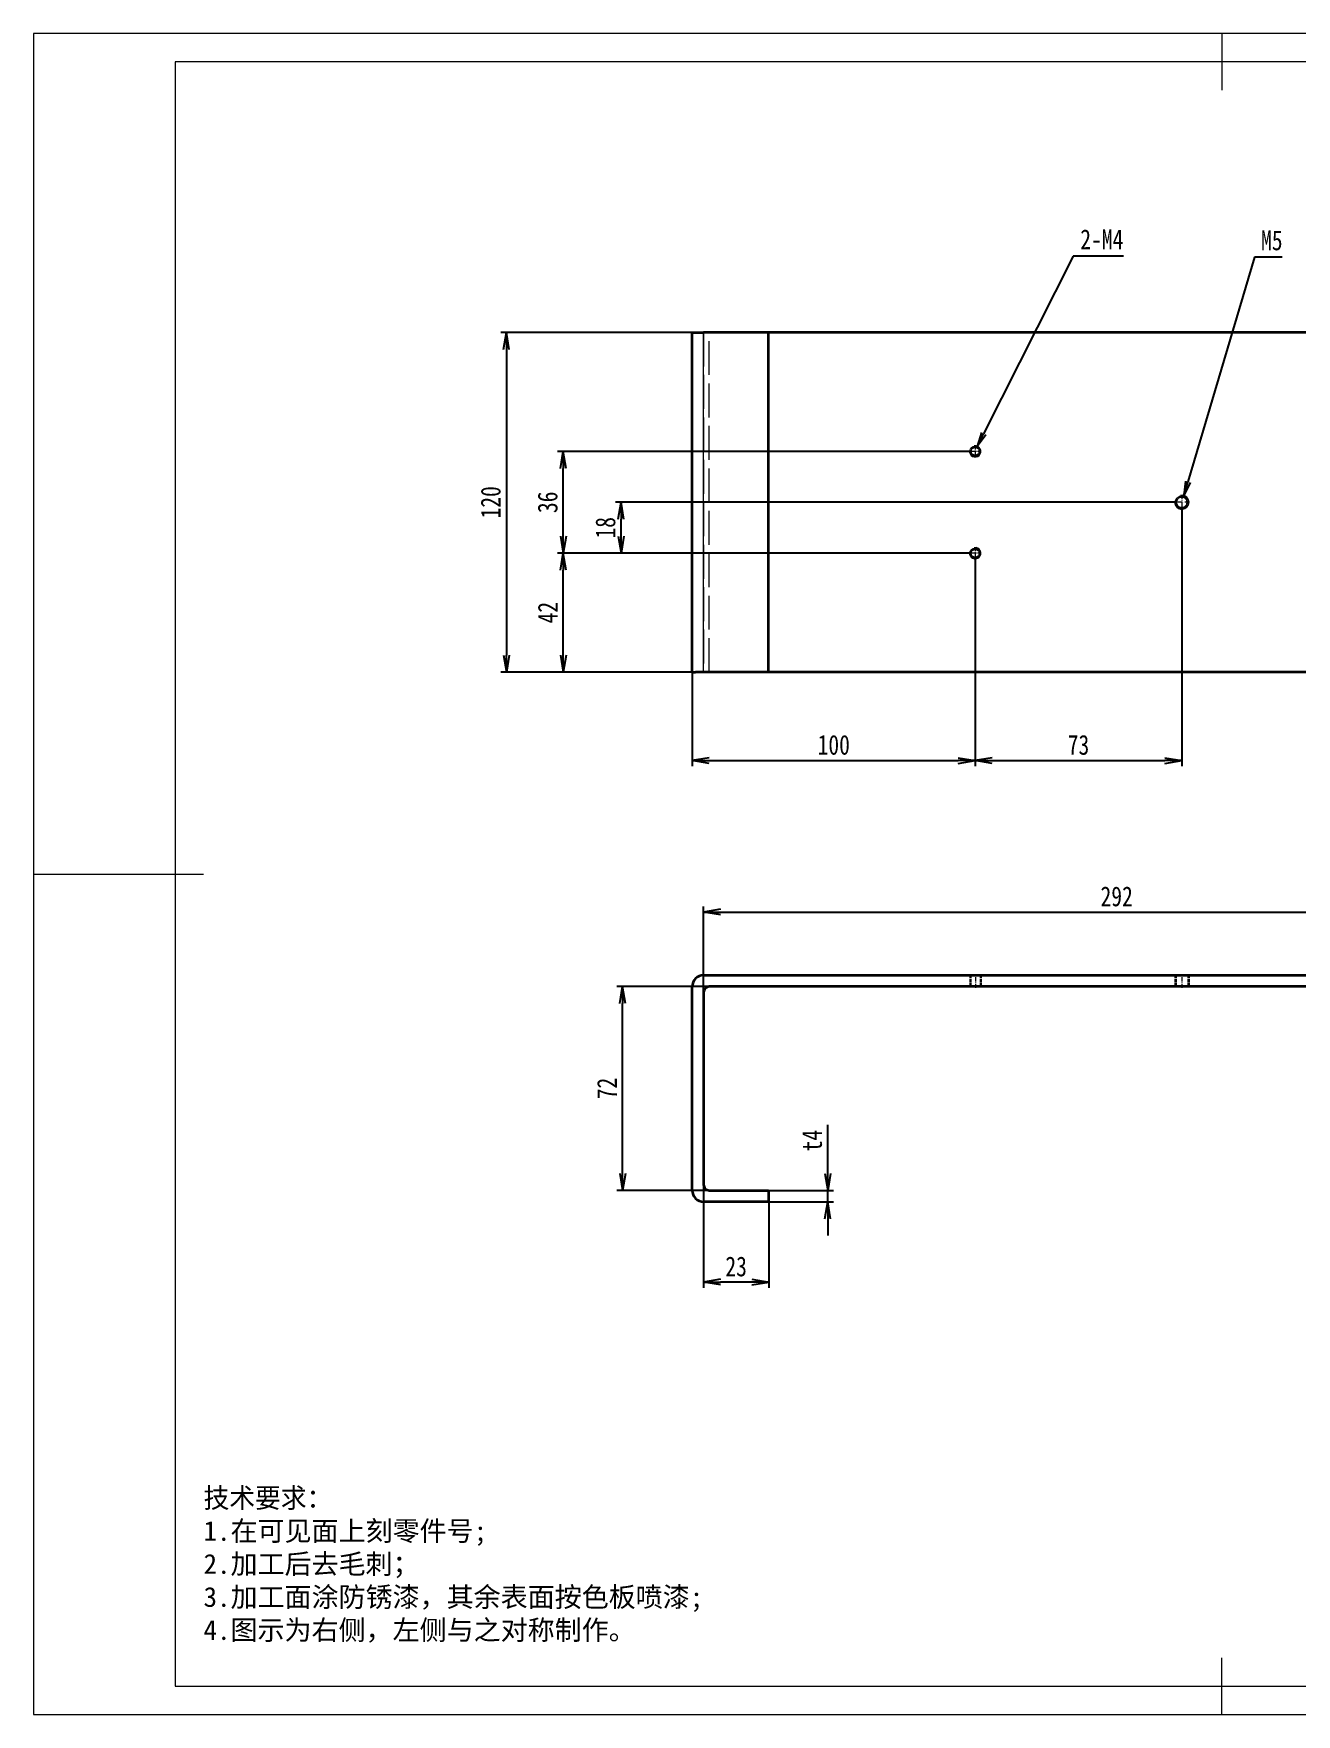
# Model space of a CAD drawing. Header units: millimetres. Extents: x -15766 to 80009, y -9701 to 15159.
# Drawn here: x -2400 to -1954, y 13254 to 13848 of the extents above; entities that cross this region are included whole.
import ezdxf

# ---------------------------------------------------------------- set-up
doc = ezdxf.new("R2010")
doc.units = ezdxf.units.MM
for name, pattern in [('CENTER-HOKUTO_1', [16, 13, -1, 1, -1]), ('DASHDOT', [18.5, 12, -3, 0.5, -3]), ('DASHED', [15, 12, -3]), ('HIDDEN-HOKUTO_1', [2, 1, -1])]:
    doc.linetypes.add(name, pattern=pattern)
doc.layers.get('DEFPOINTS').update_dxf_attribs({"lineweight": 18})
for name, color, linetype, lineweight in [('AM_7', 2, 'CENTER-HOKUTO_1', 18), ('AM_HID', 1, 'HIDDEN-HOKUTO_1', 18), ('AM_VIS', 7, 'Continuous', 18), ('CDRAFT0', 7, 'Continuous', 18), ('DIM', 253, 'Continuous', 20), ('title_frame', 7, 'Continuous', 18), ('word_dim', 9, 'Continuous', 18), ('粗实线层_1', 7, 'Continuous', 15)]:
    doc.layers.add(name, color=color, linetype=linetype, lineweight=lineweight)
doc.styles.add('DIM', font='', dxfattribs={"width": 0.8})
doc.styles.get('DIM').set_extended_font_data('NSimSun')
doc.dimstyles.new('1-2', dxfattribs={"dimscale": 2, "dimtxt": 3.5, "dimasz": 3, "dimexe": 1, "dimexo": 0, "dimgap": 1, "dimtad": 1, "dimdsep": 46, "dimtxsty": 'DIM', "dimblk": 'OPEN', "dimcen": 0, "dimdle": 6, "dimclrd": 256, "dimclre": 256, "dimclrt": 3, "dimazin": 2, "dimtfac": 0.707107, "dimtmove": 0, "dimatfit": 3, "dimfxl": 0, "dimfrac": 2, "dimtolj": 1, "dimarcsym": 0})
doc.dimstyles.new('1-2$3', dxfattribs={"dimscale": 2, "dimtxt": 3.5, "dimasz": 2.5, "dimexe": 1, "dimexo": 0.625, "dimgap": 1.2, "dimtad": 1, "dimtih": 1, "dimtoh": 1, "dimdsep": 46, "dimtxsty": 'DIM', "dimblk": 'OPEN', "dimcen": 0, "dimdle": 5, "dimclrd": 256, "dimclre": 256, "dimclrt": 3, "dimazin": 2, "dimtfac": 0.5, "dimtofl": 0, "dimtmove": 0, "dimatfit": 3, "dimfxl": 0, "dimtolj": 1, "dimarcsym": 0})

# ---------------------------------------------------------------- blocks, each defined once
blk = doc.blocks.new('*X589')
at = {"layer": 'CDRAFT0'}
for p, q in [((420, 297), (0, 297)), ((0, 297), (0, 0)), ((0, 0), (420, 0))]:
    blk.add_line(p, q, dxfattribs=at)
at = {"layer": '粗实线层_1'}
for p, q in [((210, 297), (210, 287)), ((415, 292), (25, 292)), ((25, 292), (25, 5)), ((0, 148.5), (30, 148.5)), ((210, 0), (210, 10)), ((25, 5), (415, 5))]:
    blk.add_line(p, q, dxfattribs=at)
blk = doc.blocks.new('_OPEN')
at = {"color": 0, "linetype": 'ByBlock', "lineweight": -2}
for p, q in [((-1, 0.166667), (0, 0)), ((-1, -0.166667), (0, 0)), ((0, 0), (-1, 0))]:
    blk.add_line(p, q, dxfattribs=at)
blk = doc.blocks.new('*D1067')
at = {"layer": 'DEFPOINTS', "color": 0, "transparency": 16777216}
for p in [(-2163.06, 13440.92), (-2140.06, 13434.92), (-2163.06, 13406.49)]:
    blk.add_point(p, dxfattribs=at)
at = {"layer": 'DIM', "linetype": 'Continuous', "lineweight": -2, "transparency": 16777216}
for p, q in [((-2163.06, 13440.92), (-2163.06, 13404.49)), ((-2140.06, 13434.92), (-2140.06, 13404.49)), ((-2146.06, 13406.49), (-2157.06, 13406.49))]:
    blk.add_line(p, q, dxfattribs=at)
at = {"layer": 'DIM', "lineweight": -2, "transparency": 16777216, "xscale": 6, "yscale": 6, "zscale": 6, "rotation": 180}
blk.add_blockref('_OPEN', (-2163.06, 13406.49), dxfattribs=at)
at = {"layer": 'DIM', "lineweight": -2, "transparency": 16777216, "xscale": 6, "yscale": 6, "zscale": 6}
blk.add_blockref('_OPEN', (-2140.06, 13406.49), dxfattribs=at)
at = {"layer": 'DIM', "color": 3, "transparency": 16777216, "insert": (-2151.56, 13411.99), "char_height": 7, "attachment_point": 5, "style": 'DIM'}
blk.add_mtext('\\A1;23', dxfattribs=at)
blk = doc.blocks.new('*D1068')
at = {"layer": 'DEFPOINTS', "color": 0, "transparency": 16777216}
for p in [(-2191.72, 13510.92), (-2161.06, 13510.92), (-2161.06, 13438.92)]:
    blk.add_point(p, dxfattribs=at)
at = {"layer": 'DIM', "linetype": 'Continuous', "lineweight": -2, "transparency": 16777216}
for p, q in [((-2161.06, 13510.92), (-2193.72, 13510.92)), ((-2191.72, 13444.92), (-2191.72, 13504.92)), ((-2161.06, 13438.92), (-2193.72, 13438.92))]:
    blk.add_line(p, q, dxfattribs=at)
at = {"layer": 'DIM', "lineweight": -2, "transparency": 16777216, "xscale": 6, "yscale": 6, "zscale": 6}
for p, rotation in [((-2191.72, 13510.92), 90), ((-2191.72, 13438.92), 270)]:
    blk.add_blockref('_OPEN', p, dxfattribs=dict(at, rotation=rotation))
at = {"layer": 'DIM', "color": 3, "transparency": 16777216, "insert": (-2197.22, 13474.92), "char_height": 7, "attachment_point": 5, "rotation": 90, "style": 'DIM'}
blk.add_mtext('\\A1;72', dxfattribs=at)
blk = doc.blocks.new('*D1069')
at = {"layer": 'DEFPOINTS', "color": 0, "transparency": 16777216}
for p in [(-1871.06, 13537.28), (-2163.06, 13508.92), (-1871.06, 13508.92)]:
    blk.add_point(p, dxfattribs=at)
at = {"layer": 'DIM', "linetype": 'Continuous', "lineweight": -2, "transparency": 16777216}
for p, q in [((-2163.06, 13508.92), (-2163.06, 13539.28)), ((-2157.06, 13537.28), (-1877.06, 13537.28)), ((-1871.06, 13508.92), (-1871.06, 13539.28))]:
    blk.add_line(p, q, dxfattribs=at)
at = {"layer": 'DIM', "lineweight": -2, "transparency": 16777216, "xscale": 6, "yscale": 6, "zscale": 6, "rotation": 180}
blk.add_blockref('_OPEN', (-2163.06, 13537.28), dxfattribs=at)
at = {"layer": 'DIM', "lineweight": -2, "transparency": 16777216, "xscale": 6, "yscale": 6, "zscale": 6}
blk.add_blockref('_OPEN', (-1871.06, 13537.28), dxfattribs=at)
at = {"layer": 'DIM', "color": 3, "transparency": 16777216, "insert": (-2017.06, 13542.78), "char_height": 7, "attachment_point": 5, "style": 'DIM'}
blk.add_mtext('\\A1;292', dxfattribs=at)
blk = doc.blocks.new('*D1072')
at = {"layer": 'DEFPOINTS', "color": 0, "transparency": 16777216}
for p in [(-2140.06, 13438.92), (-2119.2, 13438.92), (-2140.06, 13434.92)]:
    blk.add_point(p, dxfattribs=at)
at = {"layer": 'DIM', "linetype": 'Continuous', "lineweight": -2, "transparency": 16777216}
for p, q in [((-2119.2, 13444.92), (-2119.2, 13462.11)), ((-2140.06, 13438.92), (-2117.2, 13438.92)), ((-2119.2, 13434.92), (-2119.2, 13438.92)), ((-2140.06, 13434.92), (-2117.2, 13434.92)), ((-2119.2, 13428.92), (-2119.2, 13422.92))]:
    blk.add_line(p, q, dxfattribs=at)
at = {"layer": 'DIM', "lineweight": -2, "transparency": 16777216, "xscale": 6, "yscale": 6, "zscale": 6}
for p, rotation in [((-2119.2, 13438.92), 270), ((-2119.2, 13434.92), 90)]:
    blk.add_blockref('_OPEN', p, dxfattribs=dict(at, rotation=rotation))
at = {"layer": 'DIM', "color": 3, "transparency": 16777216, "insert": (-2124.7, 13456.52), "char_height": 7, "attachment_point": 5, "rotation": 90, "style": 'DIM'}
blk.add_mtext('\\A1;t4', dxfattribs=at)
blk = doc.blocks.new('*D1077')
at = {"layer": 'DEFPOINTS', "color": 0, "transparency": 16777216}
for p in [(-2067.06, 13661.98), (-2167.06, 13622.09), (-2067.06, 13590.83)]:
    blk.add_point(p, dxfattribs=at)
at = {"layer": 'DIM', "linetype": 'Continuous', "lineweight": -2, "transparency": 16777216}
for p, q in [((-2067.06, 13661.98), (-2067.06, 13588.83)), ((-2167.06, 13622.09), (-2167.06, 13588.83)), ((-2161.06, 13590.83), (-2073.06, 13590.83))]:
    blk.add_line(p, q, dxfattribs=at)
at = {"layer": 'DIM', "lineweight": -2, "transparency": 16777216, "xscale": 6, "yscale": 6, "zscale": 6, "rotation": 180}
blk.add_blockref('_OPEN', (-2167.06, 13590.83), dxfattribs=at)
at = {"layer": 'DIM', "lineweight": -2, "transparency": 16777216, "xscale": 6, "yscale": 6, "zscale": 6}
blk.add_blockref('_OPEN', (-2067.06, 13590.83), dxfattribs=at)
at = {"layer": 'DIM', "color": 3, "transparency": 16777216, "insert": (-2117.06, 13596.33), "char_height": 7, "attachment_point": 5, "style": 'DIM'}
blk.add_mtext('\\A1;100', dxfattribs=at)
blk = doc.blocks.new('*D1078')
at = {"layer": 'DEFPOINTS', "color": 0, "transparency": 16777216}
for p in [(-1994.06, 13679.4), (-2067.06, 13661.98), (-1994.06, 13590.83)]:
    blk.add_point(p, dxfattribs=at)
at = {"layer": 'DIM', "linetype": 'Continuous', "lineweight": -2, "transparency": 16777216}
for p, q in [((-1994.06, 13679.4), (-1994.06, 13588.83)), ((-2067.06, 13661.98), (-2067.06, 13588.83)), ((-2061.06, 13590.83), (-2000.06, 13590.83))]:
    blk.add_line(p, q, dxfattribs=at)
at = {"layer": 'DIM', "lineweight": -2, "transparency": 16777216, "xscale": 6, "yscale": 6, "zscale": 6, "rotation": 180}
blk.add_blockref('_OPEN', (-2067.06, 13590.83), dxfattribs=at)
at = {"layer": 'DIM', "lineweight": -2, "transparency": 16777216, "xscale": 6, "yscale": 6, "zscale": 6}
blk.add_blockref('_OPEN', (-1994.06, 13590.83), dxfattribs=at)
at = {"layer": 'DIM', "color": 3, "transparency": 16777216, "insert": (-2030.56, 13596.33), "char_height": 7, "attachment_point": 5, "style": 'DIM'}
blk.add_mtext('\\A1;73', dxfattribs=at)
blk = doc.blocks.new('*D1079')
at = {"layer": 'DEFPOINTS', "color": 0, "transparency": 16777216}
for p in [(-2212.65, 13664.09), (-2069.17, 13664.09), (-2167.26, 13622.09)]:
    blk.add_point(p, dxfattribs=at)
at = {"layer": 'DIM', "linetype": 'Continuous', "lineweight": -2, "transparency": 16777216}
for p, q in [((-2069.17, 13664.09), (-2214.65, 13664.09)), ((-2212.65, 13628.09), (-2212.65, 13658.09)), ((-2167.26, 13622.09), (-2214.65, 13622.09))]:
    blk.add_line(p, q, dxfattribs=at)
at = {"layer": 'DIM', "lineweight": -2, "transparency": 16777216, "xscale": 6, "yscale": 6, "zscale": 6}
for p, rotation in [((-2212.65, 13664.09), 90), ((-2212.65, 13622.09), 270)]:
    blk.add_blockref('_OPEN', p, dxfattribs=dict(at, rotation=rotation))
at = {"layer": 'DIM', "color": 3, "transparency": 16777216, "insert": (-2218.15, 13643.09), "char_height": 7, "attachment_point": 5, "rotation": 90, "style": 'DIM'}
blk.add_mtext('\\A1;42', dxfattribs=at)
blk = doc.blocks.new('*D1080')
at = {"layer": 'DEFPOINTS', "color": 0, "transparency": 16777216}
for p in [(-2212.65, 13700.09), (-2069.17, 13700.09), (-2069.17, 13664.09)]:
    blk.add_point(p, dxfattribs=at)
at = {"layer": 'DIM', "linetype": 'Continuous', "lineweight": -2, "transparency": 16777216}
for p, q in [((-2069.17, 13700.09), (-2214.65, 13700.09)), ((-2212.65, 13670.09), (-2212.65, 13694.09)), ((-2069.17, 13664.09), (-2214.65, 13664.09))]:
    blk.add_line(p, q, dxfattribs=at)
at = {"layer": 'DIM', "lineweight": -2, "transparency": 16777216, "xscale": 6, "yscale": 6, "zscale": 6}
for p, rotation in [((-2212.65, 13700.09), 90), ((-2212.65, 13664.09), 270)]:
    blk.add_blockref('_OPEN', p, dxfattribs=dict(at, rotation=rotation))
at = {"layer": 'DIM', "color": 3, "transparency": 16777216, "insert": (-2218.15, 13682.09), "char_height": 7, "attachment_point": 5, "rotation": 90, "style": 'DIM'}
blk.add_mtext('\\A1;36', dxfattribs=at)
blk = doc.blocks.new('*D1081')
at = {"layer": 'DEFPOINTS', "color": 0, "transparency": 16777216}
for p in [(-2192.22, 13682.09), (-1996.75, 13682.09), (-2069.17, 13664.09)]:
    blk.add_point(p, dxfattribs=at)
at = {"layer": 'DIM', "linetype": 'Continuous', "lineweight": -2, "transparency": 16777216}
for p, q in [((-1996.75, 13682.09), (-2194.22, 13682.09)), ((-2192.22, 13670.09), (-2192.22, 13676.09)), ((-2069.17, 13664.09), (-2194.22, 13664.09))]:
    blk.add_line(p, q, dxfattribs=at)
at = {"layer": 'DIM', "lineweight": -2, "transparency": 16777216, "xscale": 6, "yscale": 6, "zscale": 6}
for p, rotation in [((-2192.22, 13682.09), 90), ((-2192.22, 13664.09), 270)]:
    blk.add_blockref('_OPEN', p, dxfattribs=dict(at, rotation=rotation))
at = {"layer": 'DIM', "color": 3, "transparency": 16777216, "insert": (-2197.72, 13673.09), "char_height": 7, "attachment_point": 5, "rotation": 90, "style": 'DIM'}
blk.add_mtext('\\A1;18', dxfattribs=at)
blk = doc.blocks.new('*D658')
at = {"layer": 'DEFPOINTS', "color": 0, "transparency": 16777216}
for p in [(-2068.16, 13698.3), (-2066.36, 13701.87)]:
    blk.add_point(p, dxfattribs=at)
at = {"layer": 'DIM', "linetype": 'Continuous', "lineweight": -2, "transparency": 16777216}
for p, q in [((-2032.38, 13769.14), (-2064.11, 13706.33)), ((-2014.69, 13769.14), (-2032.38, 13769.14))]:
    blk.add_line(p, q, dxfattribs=at)
at = {"layer": 'DIM', "lineweight": -2, "transparency": 16777216, "xscale": 5, "yscale": 5, "zscale": 5, "rotation": 243.2005480686112}
blk.add_blockref('_OPEN', (-2066.36, 13701.87), dxfattribs=at)
at = {"layer": 'DIM', "color": 3, "transparency": 16777216, "insert": (-2022.31, 13775.04), "char_height": 7, "attachment_point": 5, "style": 'DIM'}
blk.add_mtext('\\A1;2-M4', dxfattribs=at)
blk = doc.blocks.new('*D1091')
at = {"layer": 'DEFPOINTS', "color": 0, "transparency": 16777216}
for p in [(-2167.06, 13742.09), (-2232.77, 13622.09), (-2167.06, 13622.09)]:
    blk.add_point(p, dxfattribs=at)
at = {"layer": 'DIM', "linetype": 'Continuous', "lineweight": -2, "transparency": 16777216}
for p, q in [((-2167.06, 13742.09), (-2234.77, 13742.09)), ((-2232.77, 13736.09), (-2232.77, 13628.09)), ((-2167.06, 13622.09), (-2234.77, 13622.09))]:
    blk.add_line(p, q, dxfattribs=at)
at = {"layer": 'DIM', "lineweight": -2, "transparency": 16777216, "xscale": 6, "yscale": 6, "zscale": 6}
for p, rotation in [((-2232.77, 13742.09), 90), ((-2232.77, 13622.09), 270)]:
    blk.add_blockref('_OPEN', p, dxfattribs=dict(at, rotation=rotation))
at = {"layer": 'DIM', "color": 3, "transparency": 16777216, "insert": (-2238.27, 13682.09), "char_height": 7, "attachment_point": 5, "rotation": 90, "style": 'DIM'}
blk.add_mtext('\\A1;120', dxfattribs=at)
blk = doc.blocks.new('*D1105')
at = {"layer": 'DEFPOINTS', "color": 0, "transparency": 16777216}
for p in [(-1993.35, 13684.48), (-1994.77, 13679.69)]:
    blk.add_point(p, dxfattribs=at)
at = {"layer": 'DIM', "linetype": 'Continuous', "lineweight": -2, "transparency": 16777216}
for p, q in [((-1968.35, 13768.72), (-1991.93, 13689.28)), ((-1958.55, 13768.72), (-1968.35, 13768.72))]:
    blk.add_line(p, q, dxfattribs=at)
at = {"layer": 'DIM', "lineweight": -2, "transparency": 16777216, "xscale": 5, "yscale": 5, "zscale": 5, "rotation": 253.4724735698705}
blk.add_blockref('_OPEN', (-1993.35, 13684.48), dxfattribs=at)
at = {"layer": 'DIM', "color": 3, "transparency": 16777216, "insert": (-1962.23, 13774.62), "char_height": 7, "attachment_point": 5, "style": 'DIM'}
blk.add_mtext('\\A1;M5', dxfattribs=at)

msp = doc.modelspace()

# ---------------------------------------------------------------- linework, layer by layer
at = {"color": 7, "lineweight": 13}
msp.add_line((-2163.06106, 13622.08707), (-2163.06106, 13742.08707), dxfattribs=at)
for centre, radius in [((-2067.06184, 13700.08671), 2), ((-1994.06184, 13682.08707), 2.5), ((-2067.06184, 13664.08671), 2)]:
    msp.add_arc(centre, radius, 169.999993, 100.000014, dxfattribs=at)
at = {"layer": 'AM_7', "linetype": 'DASHDOT', "lineweight": 13, "ltscale": 0.105371}
for p, q in [((-2064.95442, 13700.08671), (-2069.16926, 13700.08671)), ((-2064.95442, 13664.08671), (-2069.16926, 13664.08671))]:
    msp.add_line(p, q, dxfattribs=at)
at = {"layer": 'AM_7', "linetype": 'DASHDOT', "lineweight": 13, "ltscale": 0.105365}
for p, q in [((-2067.06184, 13702.19401), (-2067.06184, 13697.97941)), ((-2067.06184, 13666.19401), (-2067.06184, 13661.97941))]:
    msp.add_line(p, q, dxfattribs=at)
at = {"layer": 'AM_7', "linetype": 'DASHDOT', "lineweight": 13, "ltscale": 0.134326}
msp.add_line((-1991.37434, 13682.08707), (-1996.74739, 13682.08707), dxfattribs=at)
at = {"layer": 'AM_7', "linetype": 'DASHDOT', "lineweight": 13, "ltscale": 0.134357}
msp.add_line((-1994.06184, 13684.77421), (-1994.06184, 13679.39994), dxfattribs=at)
at = {"layer": 'AM_7', "linetype": 'DASHDOT', "lineweight": 13, "ltscale": 0.120001}
for p, q in [((-2066.86184, 13510.52351), (-2066.86184, 13515.32356)), ((-2066.86184, 13510.52351), (-2066.86184, 13515.32356)), ((-1993.86184, 13510.52351), (-1993.86184, 13515.32356))]:
    msp.add_line(p, q, dxfattribs=at)
at = {"layer": 'AM_HID', "linetype": 'DASHED', "lineweight": 13}
for p, q in [((-2163.06106, 13622.08707), (-2163.06106, 13742.08707)), ((-2163.06106, 13742.08707), (-2163.06106, 13622.08707)), ((-2161.06106, 13622.08707), (-2161.06106, 13742.08707)), ((-2161.06106, 13622.08707), (-2161.06106, 13742.08707))]:
    msp.add_line(p, q, dxfattribs=at)
at = {"layer": 'AM_HID', "linetype": 'DASHED', "lineweight": 13, "ltscale": 0.1}
for p, q in [((-2068.86184, 13510.92354), (-2068.86184, 13514.92354)), ((-2068.86184, 13510.92354), (-2068.86184, 13514.92354)), ((-2068.48293, 13510.92354), (-2068.48293, 13514.92354)), ((-2068.48293, 13510.92354), (-2068.48293, 13514.92354)), ((-2065.24075, 13510.92354), (-2065.24075, 13514.92354)), ((-2065.24075, 13510.92354), (-2065.24075, 13514.92354)), ((-2064.86184, 13510.92354), (-2064.86184, 13514.92354)), ((-2064.86184, 13510.92354), (-2064.86184, 13514.92354)), ((-1996.36184, 13510.92354), (-1996.36184, 13514.92354)), ((-1995.92825, 13510.92354), (-1995.92825, 13514.92354)), ((-1991.79348, 13510.92354), (-1991.79348, 13514.92354)), ((-1991.36184, 13510.92354), (-1991.36184, 13514.92354))]:
    msp.add_line(p, q, dxfattribs=at)
at = {"layer": 'AM_VIS', "lineweight": 35, "ltscale": 0.029297}
for p, q in [((-2167.06106, 13742.08707), (-2165.88918, 13742.08707)), ((-2167.06106, 13622.08707), (-2165.88918, 13622.08707))]:
    msp.add_line(p, q, dxfattribs=at)
at = {"layer": 'AM_VIS', "lineweight": 35}
for p, q in [((-2167.06106, 13622.08707), (-2167.06106, 13742.08707)), ((-2140.06106, 13742.08707), (-2163.06106, 13742.08707)), ((-1887.06106, 13742.08707), (-2140.06106, 13742.08707)), ((-2140.06106, 13622.08707), (-2140.06106, 13742.08707)), ((-2140.06106, 13622.08707), (-2163.06106, 13622.08707)), ((-1887.06106, 13622.08707), (-2140.06106, 13622.08707)), ((-2163.06106, 13514.92354), (-1871.06106, 13514.92354)), ((-2167.06106, 13438.92305), (-2167.06106, 13510.92354)), ((-2163.06106, 13508.92354), (-2163.06106, 13440.92305)), ((-1873.06106, 13510.92354), (-2161.06106, 13510.92354)), ((-2161.06106, 13438.92305), (-2140.06106, 13438.92305)), ((-2140.06106, 13434.92305), (-2163.06106, 13434.92305))]:
    msp.add_line(p, q, dxfattribs=at)
at = {"layer": 'AM_VIS', "lineweight": 35, "ltscale": 0.070703}
for p, q in [((-2165.88918, 13742.08707), (-2163.06106, 13742.08707)), ((-2163.06106, 13622.08707), (-2165.88918, 13622.08707))]:
    msp.add_line(p, q, dxfattribs=at)
at = {"layer": 'AM_VIS', "lineweight": 35, "ltscale": 0.1}
msp.add_line((-2140.06106, 13438.92305), (-2140.06106, 13434.92305), dxfattribs=at)
at = {"layer": 'AM_VIS', "lineweight": 35}
for centre, radius in [((-2067.06184, 13700.08671), 1.621), ((-1994.06184, 13682.08707), 2.067), ((-2067.06184, 13664.08671), 1.621)]:
    msp.add_circle(centre, radius, dxfattribs=at)
for centre, radius, start, end in [((-2163.06106, 13510.92354), 4, 90.000003, 179.999923), ((-2161.06106, 13508.92354), 2, 90.000003, 179.999995), ((-2163.06106, 13438.92305), 4, 179.999923, 270.000086), ((-2161.06106, 13440.92305), 2, 179.999995, 269.999997)]:
    msp.add_arc(centre, radius, start, end, dxfattribs=at)

# ---------------------------------------------------------------- block references
at = {"layer": 'title_frame', "xscale": 2, "yscale": 2, "zscale": 2}
msp.add_blockref('*X589', (-2399.85914, 13253.73384), dxfattribs=at)

# ---------------------------------------------------------------- texts
at = {"layer": 'word_dim', "linetype": 'Continuous', "ltscale": 4, "insert": (-2339.79038, 13333.74487), "char_height": 7, "width": 279.2071636, "attachment_point": 1}
msp.add_mtext('{\\C3;技术要求：\\P\\fNSimSun|b0|i0|c134|p49;1\\fSimSun|b0|i0|c134|p49;.在可见面上刻零件号;\\P2.加工后去毛刺；\\P3.加工面涂防锈漆，其余表面按色板喷漆;\\P\\fNSimSun|b0|i0|c134|p49;4\\fSimSun|b0|i0|c134|p49;.图示为右侧，左侧与之对称制作。\\P         }', dxfattribs=at)

# ---------------------------------------------------------------- dimensions: what is measured, and where the dimension line sits
at = {"layer": 'DIM', "color": 3, "true_color": 0x00ff00}
for p1, p2, override, picture, middle in [((-2068.16358, 13698.30153), (-2066.3601, 13701.87189), {"dimpost": '2-M<>'}, '*D658', (-2022.31406, 13769.1449)), ((-1994.77303, 13679.69036), (-1993.35065, 13684.48378), {"dimpost": 'M<>'}, '*D1105', (-1962.23178, 13768.72011))]:
    dim = msp.add_diameter_dim_2p(p1=p1, p2=p2, dimstyle='1-2$3', override=override, dxfattribs=at)
    dim.commit()
    dim.dimension.update_dxf_attribs({"geometry": picture, "text_midpoint": middle, "dimtype": 163})
for base, p1, p2, picture, middle in [((-2232.7693, 13622.08707), (-2167.06106, 13742.08707), (-2167.06106, 13622.08707), '*D1091', (-2238.2693, 13682.08707)), ((-2212.65394, 13700.08671), (-2069.16926, 13664.08671), (-2069.16926, 13700.08671), '*D1080', (-2218.15394, 13682.08671)), ((-2192.21803, 13682.08707), (-2069.16926, 13664.08671), (-1996.74739, 13682.08707), '*D1081', (-2197.71803, 13673.08689)), ((-2212.65394, 13664.08671), (-2167.26106, 13622.08707), (-2069.16926, 13664.08671), '*D1079', (-2218.15394, 13643.08689)), ((-2191.71653, 13510.92354), (-2161.06106, 13438.92305), (-2161.06106, 13510.92354), '*D1068', (-2197.21653, 13474.92329))]:
    dim = msp.add_linear_dim(base=base, p1=p1, p2=p2, angle=90, dimstyle='1-2', dxfattribs=at)
    dim.commit()
    dim.dimension.update_dxf_attribs({"geometry": picture, "text_midpoint": middle})
for base, p1, p2, picture, middle in [((-1994.06184, 13590.82615), (-2067.06184, 13661.97941), (-1994.06184, 13679.39994), '*D1078', (-2030.56184, 13596.32615)), ((-2067.06184, 13590.82615), (-2167.06106, 13622.08707), (-2067.06184, 13661.97941), '*D1077', (-2117.06145, 13596.32615)), ((-1871.06106, 13537.27777), (-2163.06106, 13508.92354), (-1871.06106, 13508.92354), '*D1069', (-2017.06106, 13542.77777)), ((-2163.06106, 13406.49233), (-2140.06106, 13434.92305), (-2163.06106, 13440.92305), '*D1067', (-2151.56106, 13411.99233))]:
    dim = msp.add_linear_dim(base=base, p1=p1, p2=p2, dimstyle='1-2', dxfattribs=at)
    dim.commit()
    dim.dimension.update_dxf_attribs({"geometry": picture, "text_midpoint": middle})
dim = msp.add_linear_dim(base=(-2119.2046, 13438.92305), p1=(-2140.06106, 13434.92305), p2=(-2140.06106, 13438.92305), angle=90, dimstyle='1-2', override={"dimpost": 't<>'}, dxfattribs=at)
dim.commit()
dim.dimension.update_dxf_attribs({"geometry": '*D1072', "text_midpoint": (-2124.7046, 13456.51638)})

doc.saveas('drawing.dxf')
